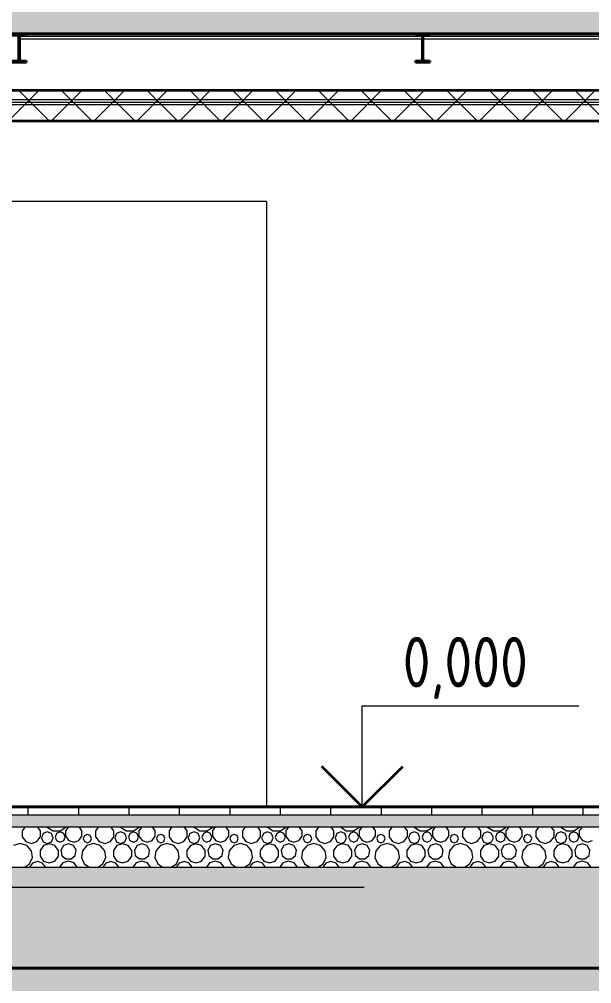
# Model space of a CAD drawing. Header units: millimetres. Extents: x 34668 to 196414, y -30276 to 15801.
# Drawn here: x 59456 to 62293, y -877 to 3903 of the extents above; entities that cross this region are included whole.
import ezdxf

# ---------------------------------------------------------------- set-up
doc = ezdxf.new("R2010")
doc.units = ezdxf.units.MM
doc.header["$MEASUREMENT"] = 0
for name, color, linetype in [('- Спрятан', 7, 'Continuous'), ('перекрытие', 7, 'Continuous'), ('стены внутр', 7, 'Continuous'), ('чертеж', 7, 'Continuous')]:
    doc.layers.add(name, color=color, linetype=linetype)
for name, color, linetype, lineweight in [('- Спрятан_Ном._пера__96', 7, 'Continuous', 13), ('- Спрятан_Ном._пера__98', 7, 'Continuous', 35), ('перекрытие_Ном._пера__94', 252, 'Continuous', 13), ('перекрытие_Ном._пера__96', 7, 'Continuous', 13), ('перекрытие_Ном._пера__97', 7, 'Continuous', 20), ('перекрытие_Ном._пера__99', 7, 'Continuous', 40), ('подп стены Инжзащита_Ном._пера__97', 7, 'Continuous', 20), ('подп стены Инжзащита_Ном._пера__98', 7, 'Continuous', 35), ('стены внутр_Ном._пера__96', 7, 'Continuous', 13), ('чертеж_Ном._пера__96', 7, 'Continuous', 13), ('чертеж_Ном._пера__98', 7, 'Continuous', 35)]:
    doc.layers.add(name, color=color, linetype=linetype, lineweight=lineweight)
doc.styles.add('СГЕНЕРИР_СТИЛЬ_1', font='gost_2_304-81_type.ttf')

# ---------------------------------------------------------------- blocks, each defined once
blk = doc.blocks.new('Элемент разреза_5_2')
at = {"layer": 'перекрытие_Ном._пера__94', "linetype": 'Continuous'}
blk.add_hatch(color=256, dxfattribs=at).paths.add_polyline_path([(71455.7, 3831), (71455.7, 4050), (57160.7, 4050), (57160.7, 3831)])
at = {"layer": 'перекрытие_Ном._пера__99', "linetype": 'Continuous'}
blk.add_line((57160.7, 3831), (71455.7, 3831), dxfattribs=at)
blk = doc.blocks.new('*X8')
at = {"layer": 'перекрытие_Ном._пера__94', "linetype": 'Continuous'}
for p, q in [((59484.7, -100), (59470.4, -119.7)), ((59470.4, -119.7), (59470.4, -148.9)), ((59560.4, -119.7), (59546.1, -100)), ((59560.4, -148.9), (59560.4, -119.7)), ((59574.2, -133.2), (59565.8, -153.4)), ((59594.4, -124.8), (59574.2, -133.2)), ((59593.6, -100), (59594.2, -101.3)), ((59594.2, -101.3), (59623.2, -119.9)), ((59614.6, -133.2), (59594.4, -124.8)), ((59623, -153.4), (59614.6, -133.2)), ((59623.2, -119.9), (59657.7, -119.9)), ((59640.5, -132.1), (59633.1, -149.9)), ((59658.2, -124.8), (59640.5, -132.1)), ((59657.7, -119.9), (59686.7, -101.3)), ((59675.9, -132.1), (59658.2, -124.8)), ((59683.3, -149.9), (59675.9, -132.1)), ((59698.9, -100), (59685.1, -119)), ((59685.1, -119), (59685.1, -145.3)), ((59686.7, -101.3), (59687.3, -100)), ((59766.1, -119), (59752.3, -100)), ((59766.1, -145.3), (59766.1, -119)), ((59778.3, -142.9), (59772.3, -157.6)), ((59793, -136.9), (59778.3, -142.9)), ((59807.6, -142.9), (59793, -136.9)), ((59813.6, -157.6), (59807.6, -142.9)), ((59848.4, -100), (59834.1, -119.7)), ((59834.1, -119.7), (59834.1, -148.9)), ((59924.1, -119.7), (59909.8, -100)), ((59924.1, -148.9), (59924.1, -119.7)), ((59937.9, -133.2), (59929.5, -153.4)), ((59958.1, -124.8), (59937.9, -133.2)), ((59957.3, -100), (59957.9, -101.3)), ((59957.9, -101.3), (59986.9, -119.9)), ((59978.3, -133.2), (59958.1, -124.8)), ((59986.7, -153.4), (59978.3, -133.2)), ((59986.9, -119.9), (60021.4, -119.9)), ((60004.2, -132.1), (59996.9, -149.9)), ((60021.9, -124.8), (60004.2, -132.1)), ((60021.4, -119.9), (60050.5, -101.3)), ((60039.7, -132.1), (60021.9, -124.8)), ((60047, -149.9), (60039.7, -132.1)), ((60062.6, -100), (60048.8, -119)), ((60048.8, -119), (60048.8, -145.3)), ((60050.5, -101.3), (60051, -100)), ((60129.8, -119), (60116, -100)), ((60129.8, -145.3), (60129.8, -119)), ((60142.1, -142.9), (60136, -157.6)), ((60156.7, -136.9), (60142.1, -142.9)), ((60171.3, -142.9), (60156.7, -136.9)), ((60177.3, -157.6), (60171.3, -142.9)), ((60212.1, -100), (60197.8, -119.7)), ((60197.8, -119.7), (60197.8, -148.9)), ((60287.8, -119.7), (60273.5, -100)), ((60287.8, -148.9), (60287.8, -119.7)), ((60301.6, -133.2), (60293.2, -153.4)), ((60321.8, -124.8), (60301.6, -133.2)), ((60321, -100), (60321.6, -101.3)), ((60321.6, -101.3), (60350.7, -119.9)), ((60342, -133.2), (60321.8, -124.8)), ((60350.4, -153.4), (60342, -133.2)), ((60350.7, -119.9), (60385.1, -119.9)), ((60367.9, -132.1), (60360.6, -149.9)), ((60385.6, -124.8), (60367.9, -132.1)), ((60385.1, -119.9), (60414.2, -101.3)), ((60403.4, -132.1), (60385.6, -124.8)), ((60410.7, -149.9), (60403.4, -132.1)), ((60426.3, -100), (60412.5, -119)), ((60412.5, -119), (60412.5, -145.3)), ((60414.2, -101.3), (60414.8, -100)), ((60493.5, -119), (60479.7, -100)), ((60493.5, -145.3), (60493.5, -119)), ((60505.8, -142.9), (60499.7, -157.6)), ((60520.4, -136.9), (60505.8, -142.9)), ((60535, -142.9), (60520.4, -136.9)), ((60541.1, -157.6), (60535, -142.9)), ((60575.8, -100), (60561.5, -119.7)), ((60561.5, -119.7), (60561.5, -148.9)), ((60651.5, -119.7), (60637.2, -100)), ((60651.5, -148.9), (60651.5, -119.7)), ((60665.3, -133.2), (60656.9, -153.4)), ((60685.5, -124.8), (60665.3, -133.2)), ((60684.8, -100), (60685.3, -101.3)), ((60685.3, -101.3), (60714.4, -119.9)), ((60705.7, -133.2), (60685.5, -124.8)), ((60714.1, -153.4), (60705.7, -133.2)), ((60714.4, -119.9), (60748.9, -119.9)), ((60731.6, -132.1), (60724.3, -149.9)), ((60749.3, -124.8), (60731.6, -132.1)), ((60748.9, -119.9), (60777.9, -101.3)), ((60767.1, -132.1), (60749.3, -124.8)), ((60774.4, -149.9), (60767.1, -132.1)), ((60790, -100), (60776.2, -119)), ((60776.2, -119), (60776.2, -145.3)), ((60777.9, -101.3), (60778.5, -100)), ((60857.2, -119), (60843.4, -100)), ((60857.2, -145.3), (60857.2, -119)), ((60869.5, -142.9), (60863.4, -157.6)), ((60884.1, -136.9), (60869.5, -142.9)), ((60898.7, -142.9), (60884.1, -136.9)), ((60904.8, -157.6), (60898.7, -142.9)), ((60939.5, -100), (60925.2, -119.7)), ((60925.2, -119.7), (60925.2, -148.9)), ((61015.2, -119.7), (61000.9, -100)), ((61015.2, -148.9), (61015.2, -119.7)), ((61029, -133.2), (61020.6, -153.4)), ((61049.2, -124.8), (61029, -133.2)), ((61048.5, -100), (61049.1, -101.3)), ((61049.1, -101.3), (61078.1, -119.9)), ((61069.4, -133.2), (61049.2, -124.8)), ((61077.8, -153.4), (61069.4, -133.2)), ((61078.1, -119.9), (61112.6, -119.9)), ((61095.3, -132.1), (61088, -149.9)), ((61113, -124.8), (61095.3, -132.1)), ((61112.6, -119.9), (61141.6, -101.3)), ((61130.8, -132.1), (61113, -124.8)), ((61138.1, -149.9), (61130.8, -132.1)), ((61153.7, -100), (61140, -119)), ((61140, -119), (61140, -145.3)), ((61141.6, -101.3), (61142.2, -100)), ((61220.9, -119), (61207.1, -100)), ((61220.9, -145.3), (61220.9, -119)), ((61233.2, -142.9), (61227.1, -157.6)), ((61247.8, -136.9), (61233.2, -142.9)), ((61262.4, -142.9), (61247.8, -136.9)), ((61268.5, -157.6), (61262.4, -142.9)), ((61303.2, -100), (61288.9, -119.7)), ((61288.9, -119.7), (61288.9, -148.9)), ((61378.9, -119.7), (61364.6, -100)), ((61378.9, -148.9), (61378.9, -119.7)), ((61392.7, -133.2), (61384.3, -153.4)), ((61412.9, -124.8), (61392.7, -133.2)), ((61412.2, -100), (61412.8, -101.3)), ((61412.8, -101.3), (61441.8, -119.9)), ((61433.1, -133.2), (61412.9, -124.8)), ((61441.5, -153.4), (61433.1, -133.2)), ((61441.8, -119.9), (61476.3, -119.9)), ((61459, -132.1), (61451.7, -149.9)), ((61476.8, -124.8), (61459, -132.1)), ((61476.3, -119.9), (61505.3, -101.3)), ((61494.5, -132.1), (61476.8, -124.8)), ((61501.8, -149.9), (61494.5, -132.1)), ((61517.5, -100), (61503.7, -119)), ((61503.7, -119), (61503.7, -145.3)), ((61505.3, -101.3), (61505.9, -100)), ((61584.6, -119), (61570.8, -100)), ((61584.6, -145.3), (61584.6, -119)), ((61596.9, -142.9), (61590.8, -157.6)), ((61611.5, -136.9), (61596.9, -142.9)), ((61626.1, -142.9), (61611.5, -136.9)), ((61632.2, -157.6), (61626.1, -142.9)), ((61666.9, -100), (61652.6, -119.7)), ((61652.6, -119.7), (61652.6, -148.9)), ((61742.6, -119.7), (61728.3, -100)), ((61742.6, -148.9), (61742.6, -119.7)), ((61756.4, -133.2), (61748, -153.4)), ((61776.6, -124.8), (61756.4, -133.2)), ((61775.9, -100), (61776.5, -101.3)), ((61776.5, -101.3), (61805.5, -119.9)), ((61796.8, -133.2), (61776.6, -124.8)), ((61805.2, -153.4), (61796.8, -133.2)), ((61805.5, -119.9), (61840, -119.9)), ((61822.7, -132.1), (61815.4, -149.9)), ((61840.5, -124.8), (61822.7, -132.1)), ((61840, -119.9), (61869, -101.3)), ((61858.2, -132.1), (61840.5, -124.8)), ((61865.5, -149.9), (61858.2, -132.1)), ((61881.2, -100), (61867.4, -119)), ((61867.4, -119), (61867.4, -145.3)), ((61869, -101.3), (61869.6, -100)), ((61948.3, -119), (61934.5, -100)), ((61948.3, -145.3), (61948.3, -119)), ((61960.6, -142.9), (61954.5, -157.6)), ((61975.2, -136.9), (61960.6, -142.9)), ((61989.8, -142.9), (61975.2, -136.9)), ((61995.9, -157.6), (61989.8, -142.9)), ((62030.6, -100), (62016.3, -119.7)), ((62016.3, -119.7), (62016.3, -148.9)), ((62106.3, -119.7), (62092, -100)), ((62106.3, -148.9), (62106.3, -119.7)), ((62120.1, -133.2), (62111.8, -153.4)), ((62140.3, -124.8), (62120.1, -133.2)), ((62139.6, -100), (62140.2, -101.3)), ((62140.2, -101.3), (62169.2, -119.9)), ((62160.6, -133.2), (62140.3, -124.8)), ((62168.9, -153.4), (62160.6, -133.2)), ((62169.2, -119.9), (62203.7, -119.9)), ((62186.4, -132.1), (62179.1, -149.9)), ((62204.2, -124.8), (62186.4, -132.1)), ((62203.7, -119.9), (62232.7, -101.3)), ((62221.9, -132.1), (62204.2, -124.8)), ((62229.2, -149.9), (62221.9, -132.1)), ((62244.9, -100), (62231.1, -119)), ((62231.1, -119), (62231.1, -145.3)), ((62232.7, -101.3), (62233.3, -100)), ((59460.5, -182), (59427.4, -191.7)), ((59493.6, -191.7), (59460.5, -182)), ((59470.4, -148.9), (59487.6, -172.6)), ((59487.6, -172.6), (59515.4, -181.6)), ((59515.4, -181.6), (59543.2, -172.6)), ((59543.2, -172.6), (59560.4, -148.9)), ((59565.8, -153.4), (59574.2, -173.6)), ((59574.2, -173.6), (59594.4, -182)), ((59604.1, -183), (59576, -192.2)), ((59594.4, -182), (59614.6, -173.6)), ((59632.1, -192.2), (59604.1, -183)), ((59614.6, -173.6), (59623, -153.4)), ((59633.1, -149.9), (59640.5, -167.6)), ((59640.5, -167.6), (59658.2, -174.9)), ((59658.2, -174.9), (59675.9, -167.6)), ((59700.1, -183.6), (59675.4, -192.6)), ((59675.9, -167.6), (59683.3, -149.9)), ((59685.1, -145.3), (59700.6, -166.6)), ((59724.7, -192.6), (59700.1, -183.6)), ((59700.6, -166.6), (59725.6, -174.7)), ((59725.6, -174.7), (59750.6, -166.6)), ((59750.6, -166.6), (59766.1, -145.3)), ((59772.3, -157.6), (59778.3, -172.2)), ((59778.3, -172.2), (59793, -178.2)), ((59824.2, -182), (59791.1, -191.7)), ((59793, -178.2), (59807.6, -172.2)), ((59807.6, -172.2), (59813.6, -157.6)), ((59857.3, -191.7), (59824.2, -182)), ((59834.1, -148.9), (59851.3, -172.6)), ((59851.3, -172.6), (59879.1, -181.6)), ((59879.1, -181.6), (59906.9, -172.6)), ((59906.9, -172.6), (59924.1, -148.9)), ((59929.5, -153.4), (59937.9, -173.6)), ((59937.9, -173.6), (59958.1, -182)), ((59967.8, -183), (59939.7, -192.2)), ((59958.1, -182), (59978.3, -173.6)), ((59995.8, -192.2), (59967.8, -183)), ((59978.3, -173.6), (59986.7, -153.4)), ((59996.9, -149.9), (60004.2, -167.6)), ((60004.2, -167.6), (60021.9, -174.9)), ((60021.9, -174.9), (60039.7, -167.6)), ((60063.8, -183.6), (60039.1, -192.6)), ((60039.7, -167.6), (60047, -149.9)), ((60048.8, -145.3), (60064.3, -166.6)), ((60088.4, -192.6), (60063.8, -183.6)), ((60064.3, -166.6), (60089.3, -174.7)), ((60089.3, -174.7), (60114.3, -166.6)), ((60114.3, -166.6), (60129.8, -145.3)), ((60136, -157.6), (60142.1, -172.2)), ((60142.1, -172.2), (60156.7, -178.2)), ((60187.9, -182), (60154.8, -191.7)), ((60156.7, -178.2), (60171.3, -172.2)), ((60171.3, -172.2), (60177.3, -157.6)), ((60221, -191.7), (60187.9, -182)), ((60197.8, -148.9), (60215, -172.6)), ((60215, -172.6), (60242.8, -181.6)), ((60242.8, -181.6), (60270.6, -172.6)), ((60270.6, -172.6), (60287.8, -148.9)), ((60293.2, -153.4), (60301.6, -173.6)), ((60301.6, -173.6), (60321.8, -182)), ((60331.5, -183), (60303.4, -192.2)), ((60321.8, -182), (60342, -173.6)), ((60359.5, -192.2), (60331.5, -183)), ((60342, -173.6), (60350.4, -153.4)), ((60360.6, -149.9), (60367.9, -167.6)), ((60367.9, -167.6), (60385.6, -174.9)), ((60385.6, -174.9), (60403.4, -167.6)), ((60427.5, -183.6), (60402.8, -192.6)), ((60403.4, -167.6), (60410.7, -149.9)), ((60412.5, -145.3), (60428, -166.6)), ((60452.2, -192.6), (60427.5, -183.6)), ((60428, -166.6), (60453, -174.7)), ((60453, -174.7), (60478, -166.6)), ((60478, -166.6), (60493.5, -145.3)), ((60499.7, -157.6), (60505.8, -172.2)), ((60505.8, -172.2), (60520.4, -178.2)), ((60551.6, -182), (60518.5, -191.7)), ((60520.4, -178.2), (60535, -172.2)), ((60535, -172.2), (60541.1, -157.6)), ((60584.7, -191.7), (60551.6, -182)), ((60561.5, -148.9), (60578.7, -172.6)), ((60578.7, -172.6), (60606.5, -181.6)), ((60606.5, -181.6), (60634.3, -172.6)), ((60634.3, -172.6), (60651.5, -148.9)), ((60656.9, -153.4), (60665.3, -173.6)), ((60665.3, -173.6), (60685.5, -182)), ((60695.2, -183), (60667.1, -192.2)), ((60685.5, -182), (60705.7, -173.6)), ((60723.2, -192.2), (60695.2, -183)), ((60705.7, -173.6), (60714.1, -153.4)), ((60724.3, -149.9), (60731.6, -167.6)), ((60731.6, -167.6), (60749.3, -174.9)), ((60749.3, -174.9), (60767.1, -167.6)), ((60791.2, -183.6), (60766.6, -192.6)), ((60767.1, -167.6), (60774.4, -149.9)), ((60776.2, -145.3), (60791.7, -166.6)), ((60815.9, -192.6), (60791.2, -183.6)), ((60791.7, -166.6), (60816.7, -174.7)), ((60816.7, -174.7), (60841.7, -166.6)), ((60841.7, -166.6), (60857.2, -145.3)), ((60863.4, -157.6), (60869.5, -172.2)), ((60869.5, -172.2), (60884.1, -178.2)), ((60915.3, -182), (60882.2, -191.7)), ((60884.1, -178.2), (60898.7, -172.2)), ((60898.7, -172.2), (60904.8, -157.6)), ((60948.4, -191.7), (60915.3, -182)), ((60925.2, -148.9), (60942.4, -172.6)), ((60942.4, -172.6), (60970.2, -181.6)), ((60970.2, -181.6), (60998, -172.6)), ((60998, -172.6), (61015.2, -148.9)), ((61020.6, -153.4), (61029, -173.6)), ((61029, -173.6), (61049.2, -182)), ((61058.9, -183), (61030.8, -192.2)), ((61049.2, -182), (61069.4, -173.6)), ((61086.9, -192.2), (61058.9, -183)), ((61069.4, -173.6), (61077.8, -153.4)), ((61088, -149.9), (61095.3, -167.6)), ((61095.3, -167.6), (61113, -174.9)), ((61113, -174.9), (61130.8, -167.6)), ((61154.9, -183.6), (61130.3, -192.6)), ((61130.8, -167.6), (61138.1, -149.9)), ((61140, -145.3), (61155.4, -166.6)), ((61179.6, -192.6), (61154.9, -183.6)), ((61155.4, -166.6), (61180.4, -174.7)), ((61180.4, -174.7), (61205.4, -166.6)), ((61205.4, -166.6), (61220.9, -145.3)), ((61227.1, -157.6), (61233.2, -172.2)), ((61233.2, -172.2), (61247.8, -178.2)), ((61279, -182), (61245.9, -191.7)), ((61247.8, -178.2), (61262.4, -172.2)), ((61262.4, -172.2), (61268.5, -157.6)), ((61312.1, -191.7), (61279, -182)), ((61288.9, -148.9), (61306.1, -172.6)), ((61306.1, -172.6), (61333.9, -181.6)), ((61333.9, -181.6), (61361.7, -172.6)), ((61361.7, -172.6), (61378.9, -148.9)), ((61384.3, -153.4), (61392.7, -173.6)), ((61392.7, -173.6), (61412.9, -182)), ((61422.6, -183), (61394.5, -192.2)), ((61412.9, -182), (61433.1, -173.6)), ((61450.6, -192.2), (61422.6, -183)), ((61433.1, -173.6), (61441.5, -153.4)), ((61451.7, -149.9), (61459, -167.6)), ((61459, -167.6), (61476.8, -174.9)), ((61476.8, -174.9), (61494.5, -167.6)), ((61518.6, -183.6), (61494, -192.6)), ((61494.5, -167.6), (61501.8, -149.9)), ((61503.7, -145.3), (61519.1, -166.6)), ((61543.3, -192.6), (61518.6, -183.6)), ((61519.1, -166.6), (61544.1, -174.7)), ((61544.1, -174.7), (61569.1, -166.6)), ((61569.1, -166.6), (61584.6, -145.3)), ((61590.8, -157.6), (61596.9, -172.2)), ((61596.9, -172.2), (61611.5, -178.2)), ((61642.7, -182), (61609.6, -191.7)), ((61611.5, -178.2), (61626.1, -172.2)), ((61626.1, -172.2), (61632.2, -157.6)), ((61675.8, -191.7), (61642.7, -182)), ((61652.6, -148.9), (61669.8, -172.6)), ((61669.8, -172.6), (61697.6, -181.6)), ((61697.6, -181.6), (61725.4, -172.6)), ((61725.4, -172.6), (61742.6, -148.9)), ((61748, -153.4), (61756.4, -173.6)), ((61756.4, -173.6), (61776.6, -182)), ((61786.3, -183), (61758.3, -192.2)), ((61776.6, -182), (61796.8, -173.6)), ((61814.3, -192.2), (61786.3, -183)), ((61796.8, -173.6), (61805.2, -153.4)), ((61815.4, -149.9), (61822.7, -167.6)), ((61822.7, -167.6), (61840.5, -174.9)), ((61840.5, -174.9), (61858.2, -167.6)), ((61882.3, -183.6), (61857.7, -192.6)), ((61858.2, -167.6), (61865.5, -149.9)), ((61867.4, -145.3), (61882.8, -166.6)), ((61907, -192.6), (61882.3, -183.6)), ((61882.8, -166.6), (61907.8, -174.7)), ((61907.8, -174.7), (61932.8, -166.6)), ((61932.8, -166.6), (61948.3, -145.3)), ((61954.5, -157.6), (61960.6, -172.2)), ((61960.6, -172.2), (61975.2, -178.2)), ((62006.4, -182), (61973.3, -191.7)), ((61975.2, -178.2), (61989.8, -172.2)), ((61989.8, -172.2), (61995.9, -157.6)), ((62039.5, -191.7), (62006.4, -182)), ((62016.3, -148.9), (62033.5, -172.6)), ((62033.5, -172.6), (62061.3, -181.6)), ((62061.3, -181.6), (62089.1, -172.6)), ((62089.1, -172.6), (62106.3, -148.9)), ((62111.8, -153.4), (62120.1, -173.6)), ((62120.1, -173.6), (62140.3, -182)), ((62150, -183), (62122, -192.2)), ((62140.3, -182), (62160.6, -173.6)), ((62178, -192.2), (62150, -183)), ((62160.6, -173.6), (62168.9, -153.4)), ((62179.1, -149.9), (62186.4, -167.6)), ((62186.4, -167.6), (62204.2, -174.9)), ((62204.2, -174.9), (62221.9, -167.6)), ((62246, -183.6), (62221.4, -192.6)), ((62221.9, -167.6), (62229.2, -149.9)), ((62231.1, -145.3), (62246.5, -166.6)), ((62270.7, -192.6), (62246, -183.6)), ((62246.5, -166.6), (62271.5, -174.7)), ((62271.5, -174.7), (62296.6, -166.6)), ((59516.2, -217.8), (59493.6, -191.7)), ((59521.1, -251.9), (59516.2, -217.8)), ((59576, -192.2), (59558.7, -216)), ((59558.7, -216), (59558.7, -245.5)), ((59649.4, -216), (59632.1, -192.2)), ((59649.4, -245.5), (59649.4, -216)), ((59675.4, -192.6), (59662.3, -215.3)), ((59662.3, -215.3), (59666.9, -241.1)), ((59737.9, -215.3), (59724.7, -192.6)), ((59733.3, -241.1), (59737.9, -215.3)), ((59768.5, -217.8), (59763.6, -251.9)), ((59791.1, -191.7), (59768.5, -217.8)), ((59879.9, -217.8), (59857.3, -191.7)), ((59884.8, -251.9), (59879.9, -217.8)), ((59939.7, -192.2), (59922.4, -216)), ((59922.4, -216), (59922.4, -245.5)), ((60013.1, -216), (59995.8, -192.2)), ((60013.1, -245.5), (60013.1, -216)), ((60039.1, -192.6), (60026, -215.3)), ((60026, -215.3), (60030.6, -241.1)), ((60101.6, -215.3), (60088.4, -192.6)), ((60097, -241.1), (60101.6, -215.3)), ((60132.2, -217.8), (60127.3, -251.9)), ((60154.8, -191.7), (60132.2, -217.8)), ((60243.6, -217.8), (60221, -191.7)), ((60248.5, -251.9), (60243.6, -217.8)), ((60303.4, -192.2), (60286.1, -216)), ((60286.1, -216), (60286.1, -245.5)), ((60376.8, -216), (60359.5, -192.2)), ((60376.8, -245.5), (60376.8, -216)), ((60402.8, -192.6), (60389.7, -215.3)), ((60389.7, -215.3), (60394.3, -241.1)), ((60465.3, -215.3), (60452.2, -192.6)), ((60460.7, -241.1), (60465.3, -215.3)), ((60495.9, -217.8), (60491, -251.9)), ((60518.5, -191.7), (60495.9, -217.8)), ((60607.3, -217.8), (60584.7, -191.7)), ((60612.2, -251.9), (60607.3, -217.8)), ((60667.1, -192.2), (60649.8, -216)), ((60649.8, -216), (60649.8, -245.5)), ((60740.5, -216), (60723.2, -192.2)), ((60740.5, -245.5), (60740.5, -216)), ((60766.6, -192.6), (60753.4, -215.3)), ((60753.4, -215.3), (60758, -241.1)), ((60829, -215.3), (60815.9, -192.6)), ((60824.4, -241.1), (60829, -215.3)), ((60859.6, -217.8), (60854.7, -251.9)), ((60882.2, -191.7), (60859.6, -217.8)), ((60971, -217.8), (60948.4, -191.7)), ((60975.9, -251.9), (60971, -217.8)), ((61030.8, -192.2), (61013.5, -216)), ((61013.5, -216), (61013.5, -245.5)), ((61104.3, -216), (61086.9, -192.2)), ((61104.3, -245.5), (61104.3, -216)), ((61130.3, -192.6), (61117.1, -215.3)), ((61117.1, -215.3), (61121.7, -241.1)), ((61192.7, -215.3), (61179.6, -192.6)), ((61188.1, -241.1), (61192.7, -215.3)), ((61223.3, -217.8), (61218.4, -251.9)), ((61245.9, -191.7), (61223.3, -217.8)), ((61334.7, -217.8), (61312.1, -191.7)), ((61339.6, -251.9), (61334.7, -217.8)), ((61394.5, -192.2), (61377.2, -216)), ((61377.2, -216), (61377.2, -245.5)), ((61468, -216), (61450.6, -192.2)), ((61468, -245.5), (61468, -216)), ((61494, -192.6), (61480.9, -215.3)), ((61480.9, -215.3), (61485.4, -241.1)), ((61556.4, -215.3), (61543.3, -192.6)), ((61551.8, -241.1), (61556.4, -215.3)), ((61587.1, -217.8), (61582.1, -251.9)), ((61609.6, -191.7), (61587.1, -217.8)), ((61698.4, -217.8), (61675.8, -191.7)), ((61703.3, -251.9), (61698.4, -217.8)), ((61758.3, -192.2), (61740.9, -216)), ((61740.9, -216), (61740.9, -245.5)), ((61831.7, -216), (61814.3, -192.2)), ((61831.7, -245.5), (61831.7, -216)), ((61857.7, -192.6), (61844.6, -215.3)), ((61844.6, -215.3), (61849.1, -241.1)), ((61920.1, -215.3), (61907, -192.6)), ((61915.5, -241.1), (61920.1, -215.3)), ((61950.8, -217.8), (61945.9, -251.9)), ((61973.3, -191.7), (61950.8, -217.8)), ((62062.1, -217.8), (62039.5, -191.7)), ((62067, -251.9), (62062.1, -217.8)), ((62122, -192.2), (62104.6, -216)), ((62104.6, -216), (62104.6, -245.5)), ((62195.4, -216), (62178, -192.2)), ((62195.4, -245.5), (62195.4, -216)), ((62221.4, -192.6), (62208.3, -215.3)), ((62208.3, -215.3), (62212.8, -241.1)), ((62283.8, -215.3), (62270.7, -192.6)), ((62279.3, -241.1), (62283.8, -215.3)), ((59480.8, -300), (59506.7, -283.3)), ((59520.6, -279.7), (59505.8, -300)), ((59506.7, -283.3), (59521.1, -251.9)), ((59545.6, -271.6), (59520.6, -279.7)), ((59570.6, -279.7), (59545.6, -271.6)), ((59558.7, -245.5), (59576, -269.3)), ((59585.3, -300), (59570.6, -279.7)), ((59576, -269.3), (59604.1, -278.5)), ((59604.1, -278.5), (59632.1, -269.3)), ((59632.1, -269.3), (59649.4, -245.5)), ((59671.3, -278), (59655.3, -300)), ((59666.9, -241.1), (59687, -258)), ((59699.1, -269), (59671.3, -278)), ((59687, -258), (59713.2, -258)), ((59726.9, -278), (59699.1, -269)), ((59713.2, -258), (59733.3, -241.1)), ((59742.8, -300), (59726.9, -278)), ((59763.6, -251.9), (59777.9, -283.3)), ((59777.9, -283.3), (59803.9, -300)), ((59844.5, -300), (59870.5, -283.3)), ((59884.3, -279.7), (59869.5, -300)), ((59870.5, -283.3), (59884.8, -251.9)), ((59909.3, -271.6), (59884.3, -279.7)), ((59934.3, -279.7), (59909.3, -271.6)), ((59922.4, -245.5), (59939.7, -269.3)), ((59949.1, -300), (59934.3, -279.7)), ((59939.7, -269.3), (59967.8, -278.5)), ((59967.8, -278.5), (59995.8, -269.3)), ((59995.8, -269.3), (60013.1, -245.5)), ((60035, -278), (60019, -300)), ((60030.6, -241.1), (60050.7, -258)), ((60062.8, -269), (60035, -278)), ((60050.7, -258), (60076.9, -258)), ((60090.6, -278), (60062.8, -269)), ((60076.9, -258), (60097, -241.1)), ((60106.5, -300), (60090.6, -278)), ((60127.3, -251.9), (60141.6, -283.3)), ((60141.6, -283.3), (60167.6, -300)), ((60208.2, -300), (60234.2, -283.3)), ((60248, -279.7), (60233.2, -300)), ((60234.2, -283.3), (60248.5, -251.9)), ((60273, -271.6), (60248, -279.7)), ((60298, -279.7), (60273, -271.6)), ((60286.1, -245.5), (60303.4, -269.3)), ((60312.8, -300), (60298, -279.7)), ((60303.4, -269.3), (60331.5, -278.5)), ((60331.5, -278.5), (60359.5, -269.3)), ((60359.5, -269.3), (60376.8, -245.5)), ((60398.7, -278), (60382.7, -300)), ((60394.3, -241.1), (60414.4, -258)), ((60426.5, -269), (60398.7, -278)), ((60414.4, -258), (60440.6, -258)), ((60454.3, -278), (60426.5, -269)), ((60440.6, -258), (60460.7, -241.1)), ((60470.3, -300), (60454.3, -278)), ((60491, -251.9), (60505.3, -283.3)), ((60505.3, -283.3), (60531.3, -300)), ((60571.9, -300), (60597.9, -283.3)), ((60611.7, -279.7), (60597, -300)), ((60597.9, -283.3), (60612.2, -251.9)), ((60636.7, -271.6), (60611.7, -279.7)), ((60661.7, -279.7), (60636.7, -271.6)), ((60649.8, -245.5), (60667.1, -269.3)), ((60676.5, -300), (60661.7, -279.7)), ((60667.1, -269.3), (60695.2, -278.5)), ((60695.2, -278.5), (60723.2, -269.3)), ((60723.2, -269.3), (60740.5, -245.5)), ((60762.4, -278), (60746.4, -300)), ((60758, -241.1), (60778.1, -258)), ((60790.2, -269), (60762.4, -278)), ((60778.1, -258), (60804.3, -258)), ((60818, -278), (60790.2, -269)), ((60804.3, -258), (60824.4, -241.1)), ((60834, -300), (60818, -278)), ((60854.7, -251.9), (60869.1, -283.3)), ((60869.1, -283.3), (60895, -300)), ((60935.6, -300), (60961.6, -283.3)), ((60975.4, -279.7), (60960.7, -300)), ((60961.6, -283.3), (60975.9, -251.9)), ((61000.4, -271.6), (60975.4, -279.7)), ((61025.4, -279.7), (61000.4, -271.6)), ((61013.5, -245.5), (61030.8, -269.3)), ((61040.2, -300), (61025.4, -279.7)), ((61030.8, -269.3), (61058.9, -278.5)), ((61058.9, -278.5), (61086.9, -269.3)), ((61086.9, -269.3), (61104.3, -245.5)), ((61126.1, -278), (61110.1, -300)), ((61121.7, -241.1), (61141.8, -258)), ((61153.9, -269), (61126.1, -278)), ((61141.8, -258), (61168, -258)), ((61181.7, -278), (61153.9, -269)), ((61168, -258), (61188.1, -241.1)), ((61197.7, -300), (61181.7, -278)), ((61218.4, -251.9), (61232.8, -283.3)), ((61232.8, -283.3), (61258.8, -300)), ((61299.3, -300), (61325.3, -283.3)), ((61339.1, -279.7), (61324.4, -300)), ((61325.3, -283.3), (61339.6, -251.9)), ((61364.1, -271.6), (61339.1, -279.7)), ((61389.1, -279.7), (61364.1, -271.6)), ((61377.2, -245.5), (61394.5, -269.3)), ((61403.9, -300), (61389.1, -279.7)), ((61394.5, -269.3), (61422.6, -278.5)), ((61422.6, -278.5), (61450.6, -269.3)), ((61450.6, -269.3), (61468, -245.5)), ((61489.8, -278), (61473.8, -300)), ((61485.4, -241.1), (61505.5, -258)), ((61517.6, -269), (61489.8, -278)), ((61505.5, -258), (61531.7, -258)), ((61545.4, -278), (61517.6, -269)), ((61531.7, -258), (61551.8, -241.1)), ((61561.4, -300), (61545.4, -278)), ((61582.1, -251.9), (61596.5, -283.3)), ((61596.5, -283.3), (61622.5, -300)), ((61663, -300), (61689, -283.3)), ((61702.8, -279.7), (61688.1, -300)), ((61689, -283.3), (61703.3, -251.9)), ((61727.8, -271.6), (61702.8, -279.7)), ((61752.8, -279.7), (61727.8, -271.6)), ((61740.9, -245.5), (61758.3, -269.3)), ((61767.6, -300), (61752.8, -279.7)), ((61758.3, -269.3), (61786.3, -278.5)), ((61786.3, -278.5), (61814.3, -269.3)), ((61814.3, -269.3), (61831.7, -245.5)), ((61853.5, -278), (61837.5, -300)), ((61849.1, -241.1), (61869.2, -258)), ((61881.3, -269), (61853.5, -278)), ((61869.2, -258), (61895.4, -258)), ((61909.1, -278), (61881.3, -269)), ((61895.4, -258), (61915.5, -241.1)), ((61925.1, -300), (61909.1, -278)), ((61945.9, -251.9), (61960.2, -283.3)), ((61960.2, -283.3), (61986.2, -300)), ((62026.7, -300), (62052.7, -283.3)), ((62066.5, -279.7), (62051.8, -300)), ((62052.7, -283.3), (62067, -251.9)), ((62091.5, -271.6), (62066.5, -279.7)), ((62116.6, -279.7), (62091.5, -271.6)), ((62104.6, -245.5), (62122, -269.3)), ((62131.3, -300), (62116.6, -279.7)), ((62122, -269.3), (62150, -278.5)), ((62150, -278.5), (62178, -269.3)), ((62178, -269.3), (62195.4, -245.5)), ((62217.2, -278), (62201.2, -300)), ((62212.8, -241.1), (62232.9, -258)), ((62245, -269), (62217.2, -278)), ((62232.9, -258), (62259.2, -258)), ((62272.8, -278), (62245, -269)), ((62259.2, -258), (62279.3, -241.1)), ((62288.8, -300), (62272.8, -278))]:
    blk.add_line(p, q, dxfattribs=at)
blk = doc.blocks.new('Элемент разреза_8_2')
at = {"layer": 'перекрытие_Ном._пера__94', "linetype": 'Continuous'}
h = blk.add_hatch(dxfattribs=at)
h.set_pattern_fill('СЕТКА_25X25_0002', color=256, style=0, pattern_type=2)
h.set_pattern_definition([(0, (0, 0), (0, 250), []), (90, (0, 0), (-250, 0), [])])
h.paths.add_polyline_path([(70055.7, -40), (70055.7, 0), (56855.7, 0), (56855.7, -40)])
h = blk.add_hatch(dxfattribs=at)
h.set_pattern_fill('БЕТОН_ЛЕГКИЙ_0002', color=256, style=0, pattern_type=2)
h.set_pattern_definition([(0, (0, 0), (0, 779.423), [48.75, -401.25]), (0, (225, 389.7), (0, 779.423), [48.75, -401.25]), (60, (0, 0), (-675, 389.711), [48.75, -401.25]), (60, (450, 0), (-675, 389.711), [48.75, -401.25]), (120, (48.75, 0), (675, 389.711), [48.75, -401.25]), (120, (498.75, 0), (675, 389.711), [48.75, -401.25]), (0, (0, 75), (0, 150), [0, -150, 0, -225]), (45, (75, 75), (-106.06602, 106.06602), [0, -112.5, 0, -187.5])])
h.paths.add_polyline_path([(70055.7, -100), (70055.7, -40), (56855.7, -40), (56855.7, -100)])
blk.add_hatch(color=256, dxfattribs=at).paths.add_polyline_path([(70055.7, -800), (70055.7, -300), (56855.7, -300), (56855.7, -800)])
at = {"layer": 'перекрытие_Ном._пера__97', "linetype": 'Continuous'}
for p, q in [((56855.7, -40), (70055.7, -40)), ((56855.7, -40), (70055.7, -40)), ((56855.7, -100), (70055.7, -100)), ((56855.7, -100), (70055.7, -100)), ((56855.7, -300), (70055.7, -300)), ((56855.7, -300), (70055.7, -300))]:
    blk.add_line(p, q, dxfattribs=at)
at = {"layer": 'перекрытие_Ном._пера__99', "linetype": 'Continuous'}
for p, q in [((56855.7, 0), (70055.7, 0)), ((56855.7, -800), (70055.7, -800))]:
    blk.add_line(p, q, dxfattribs=at)
at = {"layer": 'перекрытие'}
blk.add_blockref('*X8', (0, 0), dxfattribs=at)
blk = doc.blocks.new('Элемент разреза_9_2')
at = {"layer": 'стены внутр_Ном._пера__96', "linetype": 'Continuous'}
for p, q in [((60680.7, 3000), (57680.7, 3000)), ((57680.7, 0), (57680.7, 3000)), ((60680.7, 3000), (60680.7, 0))]:
    blk.add_line(p, q, dxfattribs=at)
blk = doc.blocks.new('Элемент разреза_27_2')
at = {"layer": 'перекрытие_Ном._пера__96', "linetype": 'Continuous'}
for p, q in [((63110.7, 3481), (63110.7, 3400)), ((63110.7, 3400), (57620.7, 3400))]:
    blk.add_line(p, q, dxfattribs=at)
blk = doc.blocks.new('Элемент разреза_40_2')
at = {"layer": '- Спрятан_Ном._пера__96', "linetype": 'Continuous'}
for p, q in [((59458, 3806), (61453.3, 3806)), ((59459.2, 3820), (61452.1, 3820)), ((61458, 3806), (63453.3, 3806)), ((61459.2, 3820), (63452.1, 3820)), ((57620.7, 3506), (63365.7, 3506)), ((57620.7, 3492), (63365.7, 3492)), ((57620.7, 3481), (63365.7, 3481))]:
    blk.add_line(p, q, dxfattribs=at)
blk = doc.blocks.new('Элемент разреза_41_2')
at = {"layer": '- Спрятан_Ном._пера__96', "linetype": 'Continuous', "lineweight": 25}
blk.add_hatch(color=7, dxfattribs=at).paths.add_polyline_path([(59492.2, 3691), (59492.2, 3697.9), (59465, 3697.9), (59460.1, 3700), (59458, 3704.9), (59458, 3817.1), (59460.1, 3822), (59465, 3824.1), (59492.2, 3824.1), (59492.2, 3831), (59419.2, 3831), (59419.2, 3824.1), (59446.3, 3824.1), (59451.3, 3822), (59453.3, 3817.1), (59453.3, 3704.9), (59451.3, 3700), (59446.3, 3697.9), (59419.2, 3697.9), (59419.2, 3691)])
at = {"layer": '- Спрятан_Ном._пера__98', "linetype": 'Continuous'}
for p, q in [((59419.2, 3831), (59492.2, 3831)), ((59419.2, 3824.1), (59419.2, 3831)), ((59419.2, 3824.1), (59446.3, 3824.1)), ((59451.3, 3822), (59446.3, 3824.1)), ((59460.1, 3822), (59465, 3824.1)), ((59465, 3824.1), (59492.2, 3824.1)), ((59492.2, 3824.1), (59492.2, 3831)), ((59453.3, 3817.1), (59451.3, 3822)), ((59453.3, 3704.9), (59453.3, 3817.1)), ((59458, 3817.1), (59460.1, 3822)), ((59458, 3704.9), (59458, 3817.1)), ((59419.2, 3697.9), (59446.3, 3697.9)), ((59419.2, 3691), (59419.2, 3697.9)), ((59419.2, 3691), (59492.2, 3691)), ((59446.3, 3697.9), (59451.3, 3700)), ((59451.3, 3700), (59453.3, 3704.9)), ((59460.1, 3700), (59458, 3704.9)), ((59465, 3697.9), (59460.1, 3700)), ((59465, 3697.9), (59492.2, 3697.9)), ((59492.2, 3691), (59492.2, 3697.9))]:
    blk.add_line(p, q, dxfattribs=at)
blk = doc.blocks.new('Элемент разреза_42_2')
at = {"layer": '- Спрятан_Ном._пера__96', "linetype": 'Continuous', "lineweight": 25}
blk.add_hatch(color=7, dxfattribs=at).paths.add_polyline_path([(61492.2, 3691), (61492.2, 3697.9), (61465, 3697.9), (61460.1, 3700), (61458, 3704.9), (61458, 3817.1), (61460.1, 3822), (61465, 3824.1), (61492.2, 3824.1), (61492.2, 3831), (61419.2, 3831), (61419.2, 3824.1), (61446.3, 3824.1), (61451.3, 3822), (61453.3, 3817.1), (61453.3, 3704.9), (61451.3, 3700), (61446.3, 3697.9), (61419.2, 3697.9), (61419.2, 3691)])
at = {"layer": '- Спрятан_Ном._пера__98', "linetype": 'Continuous'}
for p, q in [((61419.2, 3831), (61492.2, 3831)), ((61419.2, 3824.1), (61419.2, 3831)), ((61419.2, 3824.1), (61446.3, 3824.1)), ((61451.3, 3822), (61446.3, 3824.1)), ((61460.1, 3822), (61465, 3824.1)), ((61465, 3824.1), (61492.2, 3824.1)), ((61492.2, 3824.1), (61492.2, 3831)), ((61453.3, 3817.1), (61451.3, 3822)), ((61453.3, 3704.9), (61453.3, 3817.1)), ((61458, 3817.1), (61460.1, 3822)), ((61458, 3704.9), (61458, 3817.1)), ((61419.2, 3697.9), (61446.3, 3697.9)), ((61419.2, 3691), (61419.2, 3697.9)), ((61419.2, 3691), (61492.2, 3691)), ((61446.3, 3697.9), (61451.3, 3700)), ((61451.3, 3700), (61453.3, 3704.9)), ((61460.1, 3700), (61458, 3704.9)), ((61465, 3697.9), (61460.1, 3700)), ((61465, 3697.9), (61492.2, 3697.9)), ((61492.2, 3691), (61492.2, 3697.9))]:
    blk.add_line(p, q, dxfattribs=at)
blk = doc.blocks.new('Отметка высоты (ГОСТ)[10]_2', base_point=(61155.8, 0))
at = {"layer": 'чертеж_Ном._пера__96', "linetype": 'Continuous'}
for p, q in [((61155.8, 0), (61155.8, 500)), ((61155.8, 500), (62229.1, 500)), ((60524.5, 0), (61355.8, 0))]:
    blk.add_line(p, q, dxfattribs=at)
at = {"layer": 'чертеж_Ном._пера__98', "linetype": 'Continuous'}
for q in [(60955.8, 200), (61355.8, 200)]:
    blk.add_line((61155.8, 0), q, dxfattribs=at)
at = {"layer": 'чертеж_Ном._пера__96', "insert": (61355.8, 533.5), "char_height": 250, "attachment_point": 7, "style": 'СГЕНЕРИР_СТИЛЬ_1'}
blk.add_mtext('{0,000\\A1{\\H.66x;\\S^  ;}}', dxfattribs=at)

msp = doc.modelspace()

# ---------------------------------------------------------------- hatches: boundary and pattern name
at = {"layer": 'подп стены Инжзащита_Ном._пера__97', "linetype": 'Continuous'}
h = msp.add_hatch(dxfattribs=at)
h.set_pattern_fill('УТЕПЛИТ_МЕЛКИЙ_0002', color=256, style=0, pattern_type=2)
h.set_pattern_definition([(45, (0, 0), (-106.06602, 106.06602), []), (135, (0, 0), (106.06602, 106.06602), [])])
h.paths.add_polyline_path([(57330.7, 3400), (71305.7, 3400), (71305.7, 3550), (57330.7, 3550)])
h = msp.add_hatch(dxfattribs=at)
h.set_pattern_fill('ГРУНТ_0002', color=256, style=0, pattern_type=2)
h.set_pattern_definition([(45, (0, 0), (-275.7716, 275.7716), []), (45, (-91.9, 91.9), (-551.543, 551.543), []), (45, (-183.85, 183.85), (-551.543, 551.543), []), (135, (-275.77, 275.77), (91.92388, 91.92388), [390, -390])])
h.paths.add_polyline_path([(36896.5, -825.3), (36694.1, -1634.9), (36153.7, -1322.8), (36446.9, -150), (56855.7, -150), (56855.7, -800), (69625.8, -800), (69739.1, -1233.4), (70013.6, -1233.4), (70013.6, -1419.9), (56206.7, -1419.9), (56206.7, -825.3)])

# ---------------------------------------------------------------- linework, layer by layer
msp.add_line((61165.7, -400), (35455.7, -400), dxfattribs=at)
at = {"layer": 'подп стены Инжзащита_Ном._пера__98', "linetype": 'Continuous', "flags": 128}
msp.add_lwpolyline([(57330.7, 3400), (71305.7, 3400), (71305.7, 3550), (57330.7, 3550)], close=True, dxfattribs=at)

# ---------------------------------------------------------------- block references
at = {"layer": '- Спрятан'}
for name in ['Элемент разреза_40_2', 'Элемент разреза_41_2', 'Элемент разреза_42_2']:
    msp.add_blockref(name, (0, 0), dxfattribs=at)
at = {"layer": 'перекрытие'}
for name in ['Элемент разреза_5_2', 'Элемент разреза_27_2', 'Элемент разреза_8_2']:
    msp.add_blockref(name, (0, 0), dxfattribs=at)
at = {"layer": 'стены внутр'}
msp.add_blockref('Элемент разреза_9_2', (0, 0), dxfattribs=at)
at = {"layer": 'чертеж', "linetype": 'Continuous'}
msp.add_blockref('Отметка высоты (ГОСТ)[10]_2', (61155.8, 0), dxfattribs=at)

doc.saveas('drawing.dxf')
